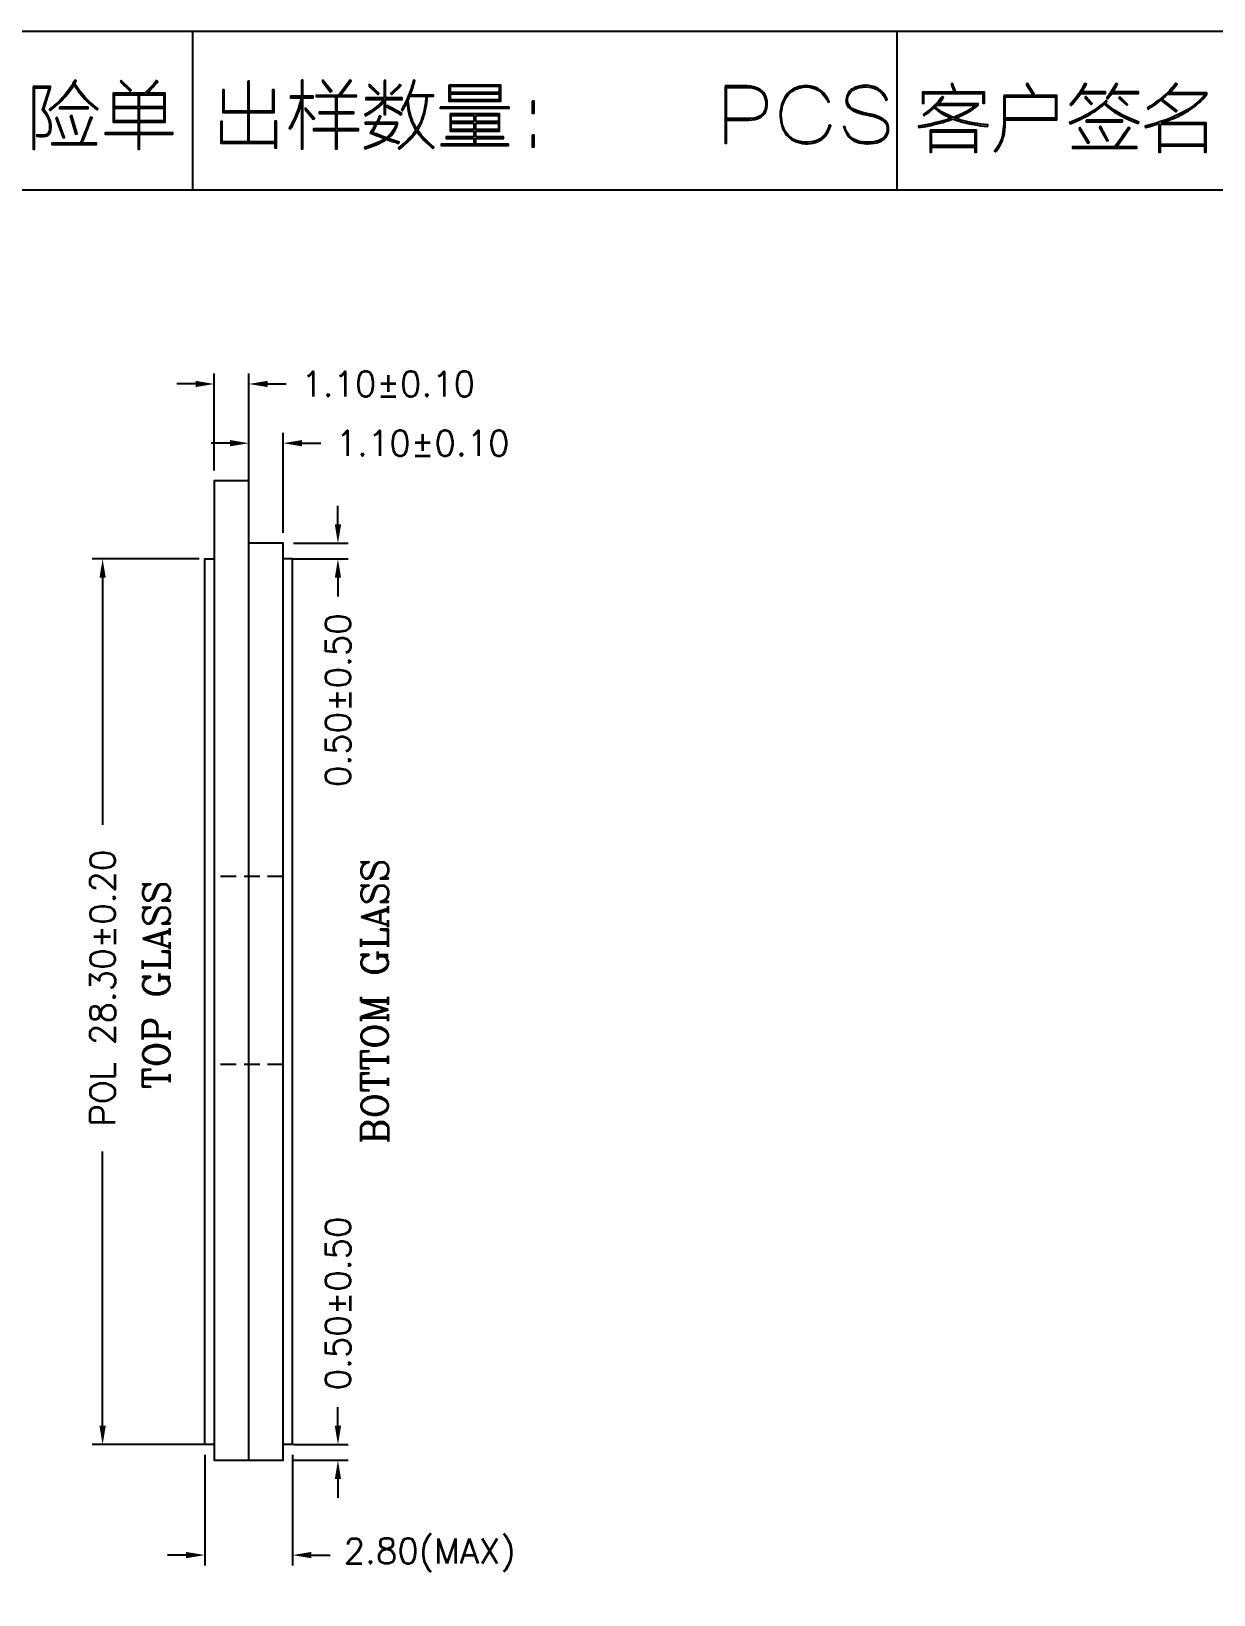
# Model space of a CAD drawing. Header units: millimetres. Extents: x 538 to 2776, y 409 to 1056.
# Drawn here: x 767.81 to 805.58, y 452 to 501.96 of the extents above; entities that cross this region are included whole.
import ezdxf
from ezdxf.enums import TextEntityAlignment as Align

# ---------------------------------------------------------------- set-up
doc = ezdxf.new("R2010")
doc.units = ezdxf.units.MM
doc.linetypes.add('DASHED', pattern=[0.75, 0.5, -0.25])
doc.layers.add('DIM', color=4, linetype='Continuous')
doc.layers.add('DWG', color=7, linetype='Continuous')
doc.styles.add('ROMANC', font='ROMANC.SHX')
doc.styles.add('ROMANS', font='ROMANS.shx')
doc.dimstyles.new('LCDDIM', dxfattribs={"dimtxt": 0.8, "dimasz": 0.6, "dimexe": 0.33, "dimexo": 0.33, "dimgap": 0.264, "dimtad": 0, "dimzin": 0, "dimdsep": 46, "dimtxsty": 'ROMANS', "dimcen": 0, "dimadec": 0, "dimazin": 0, "dimtp": 0.2, "dimtm": 0.2, "dimtfac": 1, "dimtofl": 0, "dimtmove": 0, "dimatfit": 0, "dimldrblk": 'CLOSEDBLANK', "dimfxl": 0, "dimtolj": 1, "dimtzin": 0, "dimarcsym": 0})

# ---------------------------------------------------------------- blocks, each defined once
blk = doc.blocks.new('外框2')
for p, q in [((43.694, 0), (43.694, -3.805)), ((60.599, 0), (60.599, -3.805))]:
    blk.add_line(p, q)
for points in [[(39.874, -1.325), (39.874, -2.826), (39.909, -2.826), (39.909, -1.36), (40.255, -1.36), (40.093, -1.884), (40.105, -1.898), (40.149, -1.953), (40.186, -2.009), (40.216, -2.065), (40.239, -2.122), (40.256, -2.179), (40.266, -2.237), (40.269, -2.295), (40.27, -2.341), (40.26, -2.402), (40.238, -2.447), (40.202, -2.478), (40.154, -2.493), (40.093, -2.493), (40.029, -2.491), (39.966, -2.486), (39.966, -2.521), (40.029, -2.527), (40.093, -2.528), (40.123, -2.529), (40.181, -2.521), (40.227, -2.501), (40.263, -2.468), (40.288, -2.423), (40.302, -2.365), (40.305, -2.295), (40.304, -2.273), (40.299, -2.214), (40.287, -2.156), (40.268, -2.099), (40.243, -2.042), (40.211, -1.987), (40.173, -1.932), (40.128, -1.877), (40.29, -1.36), (40.29, -1.325)], [(40.857, -1.203), (40.829, -1.255), (40.799, -1.306), (40.766, -1.357), (40.731, -1.407), (40.694, -1.456), (40.656, -1.505), (40.615, -1.553), (40.571, -1.6), (40.527, -1.647), (40.479, -1.693), (40.43, -1.738), (40.379, -1.783), (40.325, -1.827), (40.269, -1.87), (40.29, -1.898), (40.299, -1.893), (40.353, -1.849), (40.406, -1.805), (40.457, -1.761), (40.506, -1.715), (40.552, -1.669), (40.597, -1.623), (40.64, -1.576), (40.681, -1.529), (40.72, -1.48), (40.757, -1.432), (40.792, -1.383), (40.825, -1.333), (40.857, -1.282), (40.885, -1.33), (40.919, -1.383), (40.955, -1.435), (40.993, -1.486), (41.032, -1.535), (41.073, -1.583), (41.116, -1.63), (41.16, -1.676), (41.206, -1.72), (41.254, -1.763), (41.304, -1.805), (41.355, -1.845), (41.408, -1.884), (41.429, -1.856), (41.378, -1.818), (41.325, -1.776), (41.274, -1.733), (41.225, -1.69), (41.178, -1.645), (41.133, -1.599), (41.09, -1.553), (41.048, -1.505), (41.009, -1.457), (40.972, -1.408), (40.936, -1.358), (40.903, -1.306), (40.871, -1.254), (40.906, -1.191), (40.871, -1.177)], [(42.809, -1.217), (42.758, -1.274), (42.71, -1.327), (42.664, -1.374), (42.622, -1.417), (42.583, -1.455), (42.547, -1.488), (41.79, -1.488), (41.79, -2.182), (42.391, -2.182), (42.391, -2.437), (41.599, -2.437), (41.599, -2.472), (42.391, -2.472), (42.391, -2.833), (42.427, -2.833), (42.427, -2.472), (43.226, -2.472), (43.226, -2.437), (42.427, -2.437), (42.427, -2.182), (43.042, -2.182), (43.042, -1.488), (42.604, -1.488), (42.655, -1.434), (42.705, -1.381), (42.75, -1.332), (42.792, -1.287), (42.83, -1.244), (42.865, -1.205), (42.837, -1.184)], [(41.96, -1.205), (42.2, -1.438), (42.222, -1.41), (41.988, -1.184)], [(45.024, -1.198), (45.024, -1.92), (44.459, -1.92), (44.459, -1.403), (44.423, -1.403), (44.423, -1.948), (45.024, -1.948), (45.024, -2.656), (44.409, -2.656), (44.409, -2.168), (44.374, -2.168), (44.374, -2.685), (45.675, -2.685), (45.675, -2.798), (45.711, -2.798), (45.711, -2.161), (45.675, -2.161), (45.675, -2.656), (45.059, -2.656), (45.059, -1.948), (45.654, -1.948), (45.654, -1.403), (45.619, -1.403), (45.619, -1.92), (45.059, -1.92), (45.059, -1.198)], [(46.312, -1.176), (46.312, -1.559), (46.05, -1.559), (46.05, -1.594), (46.305, -1.594), (46.3, -1.614), (46.286, -1.677), (46.268, -1.74), (46.251, -1.802), (46.231, -1.864), (46.209, -1.924), (46.186, -1.984), (46.162, -2.042), (46.136, -2.1), (46.108, -2.157), (46.078, -2.214), (46.047, -2.269), (46.014, -2.323), (46.05, -2.344), (46.069, -2.314), (46.101, -2.258), (46.131, -2.201), (46.159, -2.144), (46.185, -2.086), (46.211, -2.027), (46.234, -1.968), (46.256, -1.907), (46.276, -1.846), (46.295, -1.785), (46.312, -1.721), (46.312, -2.819), (46.347, -2.819), (46.347, -1.594), (46.595, -1.594), (46.595, -1.559), (46.347, -1.559), (46.347, -1.176)], [(47.439, -1.222), (47.404, -1.269), (47.367, -1.319), (47.329, -1.37), (47.246, -1.48), (47.203, -1.538), (46.665, -1.538), (46.665, -1.566), (47.132, -1.566), (47.132, -1.941), (46.736, -1.941), (46.736, -1.977), (47.132, -1.977), (47.132, -2.344), (46.602, -2.344), (46.602, -2.38), (47.132, -2.38), (47.132, -2.819), (47.168, -2.819), (47.168, -2.38), (47.676, -2.38), (47.676, -2.344), (47.168, -2.344), (47.168, -1.977), (47.564, -1.977), (47.564, -1.941), (47.168, -1.941), (47.168, -1.566), (47.634, -1.566), (47.634, -1.538), (47.245, -1.538), (47.28, -1.492), (47.328, -1.43), (47.371, -1.373), (47.41, -1.32), (47.445, -1.272), (47.474, -1.229), (47.5, -1.191), (47.472, -1.176)], [(46.806, -1.198), (47.012, -1.46), (47.04, -1.439), (46.828, -1.176)], [(48.299, -1.184), (48.299, -1.601), (47.853, -1.601), (47.853, -1.636), (48.285, -1.636), (48.28, -1.644), (48.247, -1.686), (48.209, -1.728), (48.167, -1.769), (48.122, -1.809), (48.072, -1.848), (48.018, -1.887), (47.961, -1.925), (47.899, -1.962), (47.832, -1.998), (47.846, -2.026), (47.912, -1.991), (47.974, -1.955), (48.032, -1.919), (48.086, -1.881), (48.136, -1.842), (48.183, -1.802), (48.225, -1.762), (48.264, -1.721), (48.299, -1.679), (48.299, -1.998), (48.328, -1.998), (48.328, -1.636), (48.73, -1.636), (48.73, -1.601), (48.328, -1.601), (48.328, -1.184)], [(47.924, -1.304), (47.925, -1.305), (47.959, -1.338), (48.016, -1.396), (48.064, -1.441), (48.113, -1.487), (48.144, -1.516), (48.165, -1.488), (48.114, -1.438), (48.056, -1.381), (48.008, -1.334), (47.972, -1.299), (47.945, -1.276)], [(48.637, -1.315), (48.589, -1.363), (48.542, -1.409), (48.497, -1.45), (48.455, -1.488), (48.476, -1.516), (48.518, -1.478), (48.568, -1.433), (48.615, -1.389), (48.66, -1.345), (48.702, -1.304), (48.674, -1.276)], [(48.981, -1.242), (48.961, -1.31), (48.94, -1.375), (48.917, -1.439), (48.894, -1.501), (48.871, -1.561), (48.847, -1.619), (48.82, -1.676), (48.794, -1.731), (48.767, -1.784), (48.739, -1.835), (48.709, -1.885), (48.738, -1.906), (48.753, -1.88), (48.785, -1.824), (48.815, -1.767), (48.844, -1.707), (48.844, -1.712), (48.852, -1.783), (48.862, -1.851), (48.874, -1.917), (48.889, -1.981), (48.906, -2.044), (48.925, -2.104), (48.947, -2.162), (48.97, -2.217), (48.997, -2.272), (49.025, -2.323), (49.056, -2.373), (49.046, -2.387), (49.015, -2.432), (48.98, -2.477), (48.941, -2.521), (48.899, -2.567), (48.854, -2.612), (48.805, -2.658), (48.753, -2.704), (48.698, -2.751), (48.638, -2.798), (48.667, -2.826), (48.741, -2.766), (48.795, -2.718), (48.847, -2.671), (48.894, -2.624), (48.938, -2.578), (48.978, -2.533), (49.015, -2.489), (49.048, -2.445), (49.077, -2.401), (49.1, -2.436), (49.131, -2.477), (49.167, -2.521), (49.207, -2.566), (49.25, -2.612), (49.298, -2.66), (49.349, -2.709), (49.406, -2.76), (49.466, -2.812), (49.487, -2.784), (49.436, -2.739), (49.379, -2.688), (49.327, -2.639), (49.279, -2.591), (49.234, -2.545), (49.194, -2.499), (49.158, -2.456), (49.126, -2.414), (49.099, -2.373), (49.111, -2.353), (49.139, -2.306), (49.164, -2.256), (49.189, -2.205), (49.211, -2.15), (49.232, -2.094), (49.251, -2.035), (49.268, -1.974), (49.283, -1.91), (49.297, -1.845), (49.308, -1.776), (49.318, -1.706), (49.326, -1.634), (49.332, -1.559), (49.48, -1.559), (49.48, -1.531), (48.922, -1.531), (48.938, -1.489), (48.961, -1.427), (48.982, -1.365), (49.002, -1.305), (49.019, -1.244), (49.035, -1.184), (49, -1.176)], [(49.848, -1.29), (49.848, -1.679), (51.093, -1.679), (51.093, -1.29)], [(49.884, -1.318), (51.058, -1.318), (51.058, -1.467), (49.884, -1.467)], [(56.477, -1.311), (56.477, -2.685), (56.512, -2.685), (56.512, -2.132), (57.015, -2.132), (57.056, -2.132), (57.126, -2.127), (57.19, -2.118), (57.248, -2.102), (57.299, -2.081), (57.344, -2.055), (57.384, -2.024), (57.416, -1.987), (57.443, -1.945), (57.464, -1.897), (57.478, -1.844), (57.486, -1.785), (57.488, -1.721), (57.483, -1.67), (57.47, -1.612), (57.451, -1.559), (57.426, -1.511), (57.396, -1.469), (57.359, -1.431), (57.317, -1.398), (57.268, -1.371), (57.214, -1.348), (57.153, -1.331), (57.087, -1.319), (57.015, -1.311)], [(57.086, -1.353), (57.152, -1.365), (57.212, -1.382), (57.265, -1.405), (57.312, -1.434), (57.352, -1.468), (57.385, -1.508), (57.412, -1.553), (57.432, -1.604), (57.446, -1.66), (57.453, -1.721), (57.453, -1.758), (57.447, -1.818), (57.434, -1.872), (57.414, -1.92), (57.388, -1.963), (57.355, -1.999), (57.315, -2.03), (57.269, -2.055), (57.215, -2.074), (57.155, -2.088), (57.088, -2.095), (57.015, -2.097), (56.512, -2.097), (56.512, -1.347), (57.015, -1.347)], [(58.373, -1.307), (58.311, -1.316), (58.253, -1.329), (58.198, -1.347), (58.147, -1.368), (58.099, -1.393), (58.055, -1.423), (58.014, -1.456), (57.976, -1.493), (57.942, -1.534), (57.911, -1.579), (57.883, -1.628), (57.86, -1.681), (57.839, -1.737), (57.823, -1.799), (57.809, -1.863), (57.799, -1.932), (57.793, -2.005), (57.795, -2.039), (57.801, -2.109), (57.811, -2.175), (57.825, -2.237), (57.843, -2.296), (57.864, -2.35), (57.889, -2.401), (57.918, -2.447), (57.95, -2.49), (57.986, -2.529), (58.025, -2.563), (58.067, -2.595), (58.114, -2.621), (58.164, -2.645), (58.218, -2.664), (58.275, -2.679), (58.336, -2.691), (58.401, -2.699), (58.455, -2.698), (58.522, -2.693), (58.584, -2.683), (58.643, -2.669), (58.698, -2.649), (58.748, -2.625), (58.796, -2.596), (58.838, -2.562), (58.877, -2.524), (58.911, -2.48), (58.942, -2.432), (58.968, -2.379), (58.991, -2.322), (59.009, -2.259), (58.974, -2.252), (58.956, -2.311), (58.933, -2.368), (58.907, -2.42), (58.875, -2.468), (58.84, -2.51), (58.8, -2.547), (58.756, -2.579), (58.708, -2.605), (58.655, -2.627), (58.598, -2.644), (58.536, -2.655), (58.471, -2.662), (58.401, -2.663), (58.349, -2.658), (58.288, -2.649), (58.23, -2.635), (58.176, -2.618), (58.126, -2.595), (58.079, -2.569), (58.037, -2.538), (57.998, -2.504), (57.963, -2.465), (57.932, -2.422), (57.905, -2.375), (57.881, -2.324), (57.862, -2.268), (57.846, -2.209), (57.834, -2.145), (57.825, -2.077), (57.821, -2.005), (57.824, -1.967), (57.834, -1.897), (57.847, -1.831), (57.864, -1.768), (57.883, -1.71), (57.908, -1.656), (57.935, -1.606), (57.965, -1.56), (58, -1.518), (58.037, -1.481), (58.079, -1.448), (58.123, -1.418), (58.172, -1.393), (58.224, -1.372), (58.279, -1.354), (58.339, -1.341), (58.401, -1.332), (58.43, -1.334), (58.495, -1.341), (58.556, -1.354), (58.614, -1.372), (58.667, -1.395), (58.718, -1.423), (58.765, -1.456), (58.808, -1.494), (58.848, -1.538), (58.884, -1.587), (58.916, -1.641), (58.946, -1.7), (58.974, -1.693), (58.97, -1.684), (58.943, -1.625), (58.912, -1.571), (58.878, -1.523), (58.84, -1.479), (58.798, -1.44), (58.752, -1.406), (58.703, -1.377), (58.65, -1.352), (58.593, -1.333), (58.533, -1.319), (58.469, -1.309), (58.401, -1.304)], [(59.846, -1.298), (59.77, -1.303), (59.701, -1.314), (59.639, -1.33), (59.583, -1.352), (59.534, -1.378), (59.491, -1.409), (59.455, -1.446), (59.426, -1.488), (59.403, -1.534), (59.387, -1.587), (59.377, -1.644), (59.376, -1.654), (59.378, -1.699), (59.389, -1.741), (59.408, -1.781), (59.436, -1.818), (59.472, -1.852), (59.517, -1.884), (59.569, -1.914), (59.631, -1.94), (59.7, -1.965), (59.779, -1.986), (59.865, -2.005), (59.883, -2.008), (59.97, -2.026), (60.049, -2.047), (60.118, -2.07), (60.179, -2.095), (60.232, -2.124), (60.275, -2.154), (60.31, -2.187), (60.336, -2.223), (60.352, -2.261), (60.361, -2.302), (60.36, -2.344), (60.36, -2.363), (60.355, -2.415), (60.342, -2.462), (60.321, -2.505), (60.293, -2.542), (60.257, -2.574), (60.213, -2.601), (60.162, -2.623), (60.103, -2.641), (60.036, -2.653), (59.961, -2.661), (59.879, -2.663), (59.819, -2.661), (59.752, -2.654), (59.691, -2.642), (59.634, -2.624), (59.582, -2.6), (59.534, -2.572), (59.491, -2.538), (59.453, -2.499), (59.42, -2.454), (59.392, -2.404), (59.368, -2.349), (59.348, -2.288), (59.32, -2.295), (59.331, -2.328), (59.353, -2.387), (59.379, -2.441), (59.41, -2.49), (59.445, -2.534), (59.484, -2.572), (59.528, -2.606), (59.576, -2.634), (59.628, -2.657), (59.685, -2.676), (59.745, -2.688), (59.81, -2.696), (59.879, -2.699), (59.9, -2.699), (59.979, -2.695), (60.051, -2.687), (60.116, -2.674), (60.175, -2.656), (60.227, -2.634), (60.271, -2.607), (60.309, -2.575), (60.34, -2.538), (60.365, -2.497), (60.382, -2.451), (60.392, -2.4), (60.395, -2.344), (60.396, -2.3), (60.389, -2.258), (60.373, -2.217), (60.35, -2.18), (60.318, -2.145), (60.278, -2.113), (60.231, -2.083), (60.175, -2.055), (60.111, -2.03), (60.04, -2.007), (59.96, -1.987), (59.872, -1.97), (59.835, -1.962), (59.751, -1.942), (59.676, -1.919), (59.611, -1.894), (59.555, -1.866), (59.508, -1.836), (59.47, -1.802), (59.442, -1.767), (59.422, -1.728), (59.413, -1.688), (59.412, -1.644), (59.413, -1.631), (59.424, -1.576), (59.443, -1.528), (59.469, -1.485), (59.502, -1.446), (59.543, -1.414), (59.591, -1.387), (59.646, -1.365), (59.71, -1.349), (59.78, -1.338), (59.858, -1.332), (59.923, -1.338), (59.986, -1.349), (60.045, -1.366), (60.099, -1.389), (60.149, -1.418), (60.194, -1.453), (60.235, -1.494), (60.272, -1.54), (60.304, -1.592), (60.332, -1.651), (60.367, -1.636), (60.349, -1.598), (60.318, -1.543), (60.283, -1.494), (60.243, -1.45), (60.201, -1.412), (60.153, -1.379), (60.102, -1.351), (60.047, -1.329), (59.988, -1.314), (59.925, -1.302), (59.858, -1.297)], [(61.903, -1.266), (61.974, -1.463), (61.21, -1.463), (61.21, -1.726), (61.246, -1.726), (61.246, -1.492), (62.66, -1.492), (62.66, -1.726), (62.696, -1.726), (62.696, -1.463), (62.009, -1.463), (61.932, -1.251)], [(63.7, -1.266), (63.862, -1.527), (63.891, -1.506), (63.728, -1.251)], [(65.093, -1.28), (65.054, -1.348), (65.015, -1.414), (64.975, -1.477), (64.933, -1.538), (64.889, -1.595), (64.846, -1.651), (64.8, -1.704), (64.754, -1.754), (64.775, -1.782), (64.778, -1.78), (64.816, -1.738), (64.859, -1.689), (64.904, -1.632), (64.954, -1.566), (65.009, -1.492), (65.602, -1.492), (65.602, -1.456), (65.036, -1.456), (65.076, -1.39), (65.112, -1.325), (65.143, -1.266), (65.108, -1.251)], [(65.834, -1.295), (65.797, -1.36), (65.758, -1.423), (65.717, -1.483), (65.675, -1.542), (65.631, -1.599), (65.652, -1.619), (65.67, -1.6), (65.723, -1.534), (65.758, -1.492), (66.395, -1.492), (66.395, -1.456), (65.78, -1.456), (65.78, -1.455), (65.821, -1.391), (65.858, -1.327), (65.893, -1.266), (65.857, -1.251)], [(67.275, -1.269), (67.233, -1.319), (67.189, -1.369), (67.143, -1.418), (67.094, -1.467), (67.042, -1.516), (66.988, -1.564), (66.931, -1.61), (66.871, -1.658), (66.81, -1.704), (66.745, -1.75), (66.677, -1.795), (66.607, -1.839), (66.628, -1.867), (66.631, -1.866), (66.692, -1.825), (66.753, -1.784), (66.814, -1.742), (66.873, -1.699), (66.932, -1.655), (67.293, -1.931), (67.314, -1.903), (66.961, -1.633), (66.972, -1.623), (67.031, -1.57), (67.043, -1.561), (67.095, -1.513), (67.993, -1.513), (67.959, -1.555), (67.922, -1.597), (67.883, -1.638), (67.841, -1.678), (67.796, -1.717), (67.748, -1.756), (67.698, -1.794), (67.646, -1.83), (67.591, -1.866), (67.533, -1.901), (67.473, -1.935), (67.411, -1.969), (67.345, -2.001), (67.277, -2.033), (67.207, -2.063), (67.134, -2.093), (67.058, -2.122), (66.98, -2.15), (66.899, -2.177), (66.816, -2.203), (66.73, -2.229), (66.641, -2.254), (66.55, -2.278), (66.565, -2.313), (66.566, -2.312), (66.664, -2.284), (66.735, -2.263), (66.776, -2.249), (66.819, -2.237), (66.882, -2.221), (66.882, -2.901), (66.918, -2.901), (66.918, -2.752), (67.979, -2.752), (67.979, -2.901), (68.015, -2.901), (68.015, -2.2), (66.946, -2.2), (66.948, -2.199), (67.029, -2.172), (67.109, -2.143), (67.184, -2.113), (67.258, -2.082), (67.33, -2.05), (67.399, -2.016), (67.465, -1.981), (67.529, -1.945), (67.591, -1.908), (67.65, -1.869), (67.707, -1.829), (67.761, -1.787), (67.813, -1.745), (67.862, -1.701), (67.909, -1.656), (67.954, -1.61), (67.996, -1.562), (68.036, -1.513), (68.036, -1.478), (67.131, -1.478), (67.184, -1.429), (67.236, -1.374), (67.282, -1.32), (67.321, -1.266), (67.293, -1.244)], [(40.51, -1.821), (40.51, -1.856), (41.196, -1.856), (41.196, -1.821)], [(42.391, -1.814), (41.826, -1.814), (41.826, -1.523), (42.391, -1.523)], [(42.391, -2.153), (41.826, -2.153), (41.826, -1.849), (42.391, -1.849)], [(43.006, -1.814), (42.427, -1.814), (42.427, -1.523), (43.006, -1.523)], [(42.427, -1.849), (43.006, -1.849), (43.006, -2.153), (42.427, -2.153)], [(46.39, -1.87), (46.595, -2.111), (46.623, -2.09), (46.411, -1.849)], [(48.356, -1.814), (48.359, -1.816), (48.429, -1.852), (48.493, -1.887), (48.552, -1.919), (48.605, -1.949), (48.653, -1.978), (48.695, -2.005), (48.716, -1.977), (48.691, -1.959), (48.644, -1.932), (48.582, -1.898), (48.504, -1.856), (48.47, -1.838), (48.407, -1.802), (48.37, -1.778)], [(49.292, -1.622), (49.285, -1.695), (49.276, -1.765), (49.265, -1.833), (49.252, -1.899), (49.237, -1.962), (49.22, -2.023), (49.201, -2.081), (49.18, -2.138), (49.157, -2.191), (49.132, -2.242), (49.106, -2.291), (49.077, -2.337), (49.064, -2.316), (49.036, -2.27), (49.011, -2.219), (48.987, -2.167), (48.965, -2.111), (48.946, -2.053), (48.928, -1.991), (48.913, -1.928), (48.899, -1.861), (48.889, -1.792), (48.879, -1.719), (48.872, -1.644), (48.884, -1.621), (48.907, -1.559), (49.297, -1.559)], [(49.643, -1.821), (49.643, -1.849), (51.298, -1.849), (51.298, -1.821)], [(49.884, -1.502), (51.058, -1.502), (51.058, -1.644), (49.884, -1.644)], [(51.85, -1.679), (51.85, -1.963), (51.893, -1.963), (51.893, -1.679)], [(61.67, -1.591), (61.63, -1.64), (61.586, -1.69), (61.537, -1.741), (61.485, -1.791), (61.429, -1.842), (61.37, -1.893), (61.306, -1.943), (61.239, -1.995), (61.253, -2.023), (61.26, -2.018), (61.318, -1.976), (61.376, -1.932), (61.435, -1.886), (61.493, -1.839), (61.523, -1.864), (61.578, -1.907), (61.637, -1.948), (61.699, -1.986), (61.763, -2.021), (61.832, -2.055), (61.903, -2.086), (61.903, -2.087), (61.851, -2.104), (61.795, -2.123), (61.735, -2.14), (61.672, -2.157), (61.604, -2.176), (61.533, -2.193), (61.458, -2.21), (61.378, -2.227), (61.295, -2.244), (61.209, -2.261), (61.118, -2.278), (61.125, -2.313), (61.17, -2.305), (61.252, -2.29), (61.332, -2.274), (61.409, -2.258), (61.484, -2.241), (61.558, -2.224), (61.628, -2.206), (61.696, -2.187), (61.762, -2.168), (61.826, -2.149), (61.887, -2.128), (61.946, -2.108), (61.979, -2.12), (62.039, -2.141), (62.102, -2.161), (62.167, -2.179), (62.234, -2.196), (62.303, -2.213), (62.376, -2.228), (62.45, -2.241), (62.528, -2.254), (62.607, -2.266), (62.689, -2.276), (62.773, -2.285), (62.78, -2.249), (62.696, -2.239), (62.611, -2.228), (62.529, -2.215), (62.45, -2.203), (62.375, -2.188), (62.303, -2.173), (62.235, -2.157), (62.17, -2.141), (62.108, -2.123), (62.05, -2.105), (61.995, -2.086), (62.045, -2.068), (62.114, -2.039), (62.182, -2.008), (62.247, -1.975), (62.311, -1.939), (62.373, -1.902), (62.432, -1.862), (62.491, -1.82), (62.547, -1.775), (62.547, -1.74), (61.592, -1.74), (61.632, -1.697), (61.68, -1.64), (61.719, -1.584), (61.692, -1.563)], [(62.467, -1.794), (62.415, -1.833), (62.36, -1.87), (62.299, -1.906), (62.236, -1.941), (62.169, -1.974), (62.099, -2.006), (62.024, -2.036), (61.946, -2.066), (61.885, -2.04), (61.816, -2.009), (61.748, -1.975), (61.685, -1.938), (61.625, -1.901), (61.568, -1.86), (61.514, -1.818), (61.557, -1.775), (62.491, -1.775)], [(63.163, -1.542), (63.163, -2.017), (63.161, -2.114), (63.159, -2.203), (63.154, -2.284), (63.149, -2.357), (63.141, -2.422), (63.131, -2.478), (63.12, -2.526), (63.111, -2.556), (63.089, -2.619), (63.061, -2.682), (63.026, -2.747), (62.984, -2.813), (62.936, -2.879), (62.964, -2.893), (62.986, -2.869), (63.025, -2.819), (63.06, -2.765), (63.091, -2.708), (63.119, -2.647), (63.141, -2.583), (63.16, -2.515), (63.176, -2.443), (63.187, -2.368), (63.194, -2.289), (63.198, -2.207), (63.198, -2.122), (64.436, -2.122), (64.436, -1.542)], [(63.198, -1.577), (64.4, -1.577), (64.4, -2.086), (63.198, -2.086)], [(65.611, -1.668), (65.567, -1.711), (65.52, -1.752), (65.47, -1.793), (65.418, -1.833), (65.364, -1.873), (65.305, -1.912), (65.244, -1.95), (65.181, -1.987), (65.115, -2.023), (65.045, -2.059), (64.973, -2.093), (64.898, -2.127), (64.821, -2.161), (64.74, -2.193), (64.754, -2.221), (64.754, -2.221), (64.832, -2.189), (64.908, -2.157), (64.981, -2.123), (65.051, -2.089), (65.12, -2.054), (65.185, -2.018), (65.248, -1.981), (65.309, -1.944), (65.367, -1.906), (65.423, -1.867), (65.476, -1.828), (65.527, -1.787), (65.574, -1.747), (65.614, -1.784), (65.662, -1.823), (65.712, -1.862), (65.765, -1.901), (65.822, -1.938), (65.882, -1.975), (65.945, -2.011), (66.01, -2.047), (66.08, -2.082), (66.152, -2.116), (66.227, -2.149), (66.306, -2.182), (66.388, -2.214), (66.402, -2.179), (66.348, -2.159), (66.27, -2.129), (66.195, -2.097), (66.123, -2.065), (66.053, -2.032), (65.987, -1.997), (65.923, -1.961), (65.863, -1.925), (65.805, -1.887), (65.75, -1.848), (65.697, -1.809), (65.648, -1.768), (65.602, -1.726), (65.624, -1.704), (65.638, -1.683), (65.617, -1.662)], [(65.1, -1.591), (65.256, -1.754), (65.285, -1.733), (65.129, -1.563)], [(65.914, -1.599), (66.112, -1.775), (66.133, -1.754), (65.942, -1.57)], [(41.243, -2.086), (41.222, -2.143), (41.196, -2.217), (41.168, -2.288), (41.137, -2.367), (41.109, -2.438), (41.083, -2.502), (41.06, -2.559), (41.039, -2.608), (41.021, -2.65), (41.005, -2.684), (40.319, -2.684), (40.319, -2.72), (41.394, -2.72), (41.394, -2.684), (41.047, -2.684), (41.062, -2.652), (41.081, -2.607), (41.103, -2.552), (41.129, -2.488), (41.157, -2.414), (41.189, -2.331), (41.197, -2.31), (41.227, -2.232), (41.252, -2.167), (41.272, -2.115), (41.288, -2.075), (41.252, -2.061)], [(40.418, -2.082), (40.595, -2.557), (40.623, -2.55), (40.453, -2.068)], [(40.765, -2.033), (40.892, -2.472), (40.927, -2.465), (40.8, -2.019)], [(48.17, -2.071), (48.142, -2.128), (48.108, -2.189), (47.839, -2.189), (47.839, -2.224), (48.094, -2.224), (48.093, -2.226), (48.059, -2.281), (48.021, -2.348), (47.987, -2.403), (47.96, -2.444), (47.988, -2.456), (48.059, -2.479), (48.086, -2.49), (48.16, -2.519), (48.223, -2.543), (48.277, -2.563), (48.321, -2.578), (48.301, -2.589), (48.25, -2.618), (48.196, -2.645), (48.141, -2.671), (48.082, -2.697), (48.022, -2.721), (47.959, -2.745), (47.893, -2.768), (47.825, -2.791), (47.839, -2.819), (47.901, -2.799), (47.973, -2.775), (48.04, -2.75), (48.103, -2.724), (48.162, -2.699), (48.217, -2.672), (48.267, -2.646), (48.314, -2.619), (48.356, -2.593), (48.366, -2.597), (48.421, -2.618), (48.49, -2.642), (48.526, -2.652), (48.593, -2.673), (48.638, -2.692), (48.653, -2.663), (48.391, -2.571), (48.423, -2.544), (48.468, -2.498), (48.508, -2.448), (48.543, -2.397), (48.573, -2.342), (48.598, -2.285), (48.617, -2.224), (48.617, -2.189), (48.151, -2.189), (48.179, -2.132), (48.194, -2.101), (48.215, -2.048), (48.186, -2.033)], [(48.307, -2.54), (48.251, -2.517), (48.187, -2.492), (48.115, -2.465), (48.067, -2.45), (48.016, -2.429), (48.034, -2.399), (48.064, -2.346), (48.095, -2.288), (48.13, -2.224), (48.582, -2.224), (48.573, -2.254), (48.549, -2.311), (48.52, -2.364), (48.486, -2.416), (48.446, -2.465), (48.4, -2.512), (48.349, -2.557)], [(49.877, -1.984), (49.877, -2.394), (50.449, -2.394), (50.449, -2.536), (49.784, -2.536), (49.784, -2.571), (50.449, -2.571), (50.449, -2.706), (49.664, -2.706), (49.664, -2.741), (51.277, -2.741), (51.277, -2.706), (50.492, -2.706), (50.492, -2.571), (51.157, -2.571), (51.157, -2.536), (50.492, -2.536), (50.492, -2.394), (51.065, -2.394), (51.065, -1.984)], [(50.449, -2.168), (49.905, -2.168), (49.905, -2.019), (50.449, -2.019)], [(49.905, -2.203), (50.449, -2.203), (50.449, -2.359), (49.905, -2.359)], [(50.492, -2.019), (51.037, -2.019), (51.037, -2.168), (50.492, -2.168)], [(50.492, -2.203), (51.037, -2.203), (51.037, -2.359), (50.492, -2.359)], [(65.136, -2.136), (65.136, -2.172), (66.013, -2.172), (66.013, -2.136)], [(66.918, -2.229), (67.979, -2.229), (67.979, -2.716), (66.918, -2.716)], [(51.85, -2.493), (51.85, -2.777), (51.893, -2.777), (51.893, -2.493)], [(61.394, -2.377), (61.394, -2.901), (61.43, -2.901), (61.43, -2.78), (62.469, -2.78), (62.469, -2.901), (62.504, -2.901), (62.504, -2.377)], [(61.43, -2.412), (62.469, -2.412), (62.469, -2.745), (61.43, -2.745)], [(66.134, -2.337), (66.104, -2.381), (66.069, -2.431), (66.029, -2.487), (65.985, -2.55), (65.935, -2.618), (65.881, -2.693), (65.821, -2.773), (64.81, -2.773), (64.81, -2.809), (66.352, -2.809), (66.352, -2.773), (65.864, -2.773), (65.872, -2.765), (65.903, -2.726), (65.938, -2.678), (65.98, -2.622), (66.026, -2.556), (66.077, -2.482), (66.133, -2.398), (66.143, -2.384), (66.183, -2.327), (66.154, -2.306)], [(64.959, -2.327), (65.178, -2.689), (65.214, -2.667), (64.987, -2.313)], [(65.454, -2.299), (65.638, -2.632), (65.667, -2.618), (65.482, -2.278)]]:
    blk.add_lwpolyline(points, close=True)
blk.add_lwpolyline([(0, -3.805), (100.087, -3.805)])
blk = doc.blocks.new('*D86')
at = {"layer": 'DEFPOINTS', "color": 0, "transparency": 16777216}
for p in [(773.656, 490.69), (773.656, 487.6), (774.756, 487.6)]:
    blk.add_point(p, dxfattribs=at)
at = {"layer": 'DIM', "color": 0, "lineweight": -2, "transparency": 16777216}
for p, q in [((773.056, 490.69), (772.456, 490.69)), ((773.656, 487.93), (773.656, 491.02)), ((774.756, 487.93), (774.756, 491.02)), ((775.356, 490.69), (775.956, 490.69))]:
    blk.add_line(p, q, dxfattribs=at)
at = {"layer": 'DIM', "color": 0, "transparency": 16777216}
for points in [[(773.056, 490.79), (773.056, 490.59), (773.656, 490.69)], [(775.356, 490.79), (775.356, 490.59), (774.756, 490.69)]]:
    blk.add_solid(points, dxfattribs=at)
at = {"layer": 'DIM', "color": 0, "transparency": 16777216, "insert": (779.211, 490.69), "char_height": 0.8, "attachment_point": 5, "style": 'ROMANS'}
blk.add_mtext('\\A1;1.10%%p0.10', dxfattribs=at)
blk = doc.blocks.new('_ClosedBlank')
at = {"color": 0, "linetype": 'ByBlock', "lineweight": -2}
for p, q in [((-1, 0.167), (0, 0)), ((-1, 0.167), (-1, -0.167)), ((0, 0), (-1, -0.167))]:
    blk.add_line(p, q, dxfattribs=at)
blk = doc.blocks.new('*D72')
at = {"layer": 'DEFPOINTS', "color": 0, "transparency": 16777216}
for p in [(775.856, 456.8), (775.856, 456.3), (777.606, 456.3)]:
    blk.add_point(p, dxfattribs=at)
at = {"layer": 'DIM', "color": 0, "lineweight": -2, "transparency": 16777216}
for p, q in [((777.606, 457.4), (777.606, 458)), ((776.186, 456.8), (777.936, 456.8)), ((776.186, 456.3), (777.936, 456.3)), ((777.606, 455.7), (777.606, 455.1))]:
    blk.add_line(p, q, dxfattribs=at)
at = {"layer": 'DIM', "color": 0, "transparency": 16777216}
for points in [[(777.506, 457.4), (777.706, 457.4), (777.606, 456.8)], [(777.506, 455.7), (777.706, 455.7), (777.606, 456.3)]]:
    blk.add_solid(points, dxfattribs=at)
at = {"layer": 'DIM', "color": 0, "transparency": 16777216, "insert": (777.606, 461.312), "char_height": 0.8, "attachment_point": 5, "rotation": 90, "style": 'ROMANS'}
blk.add_mtext('\\A1;0.50%%P0.50', dxfattribs=at)
blk = doc.blocks.new('*D73')
at = {"layer": 'DEFPOINTS', "color": 0, "transparency": 16777216}
for p in [(773.356, 456.8), (776.156, 456.8), (776.156, 453.269)]:
    blk.add_point(p, dxfattribs=at)
at = {"layer": 'DIM', "color": 0, "lineweight": -2, "transparency": 16777216}
for p, q in [((773.356, 456.47), (773.356, 452.939)), ((776.156, 456.47), (776.156, 452.939)), ((772.756, 453.269), (772.156, 453.269)), ((776.756, 453.269), (777.356, 453.269))]:
    blk.add_line(p, q, dxfattribs=at)
at = {"layer": 'DIM', "color": 0, "transparency": 16777216}
for points in [[(772.756, 453.369), (772.756, 453.169), (773.356, 453.269)], [(776.756, 453.369), (776.756, 453.169), (776.156, 453.269)]]:
    blk.add_solid(points, dxfattribs=at)
at = {"layer": 'DIM', "color": 0, "transparency": 16777216, "insert": (780.534, 453.269), "char_height": 0.8, "attachment_point": 5, "style": 'ROMANS'}
blk.add_mtext('\\A1;2.80(MAX)', dxfattribs=at)
blk = doc.blocks.new('*D74')
at = {"layer": 'DEFPOINTS', "color": 0, "transparency": 16777216}
for p in [(774.756, 488.798), (774.756, 485.6), (775.856, 485.6)]:
    blk.add_point(p, dxfattribs=at)
at = {"layer": 'DIM', "color": 0, "lineweight": -2, "transparency": 16777216}
for p, q in [((774.756, 485.93), (774.756, 489.128)), ((775.856, 485.93), (775.856, 489.128)), ((774.156, 488.798), (773.556, 488.798)), ((776.456, 488.798), (777.056, 488.798))]:
    blk.add_line(p, q, dxfattribs=at)
at = {"layer": 'DIM', "color": 0, "transparency": 16777216}
for points in [[(774.156, 488.898), (774.156, 488.698), (774.756, 488.798)], [(776.456, 488.898), (776.456, 488.698), (775.856, 488.798)]]:
    blk.add_solid(points, dxfattribs=at)
at = {"layer": 'DIM', "color": 0, "transparency": 16777216, "insert": (780.311, 488.798), "char_height": 0.8, "attachment_point": 5, "style": 'ROMANS'}
blk.add_mtext('\\A1;1.10%%p0.10', dxfattribs=at)
blk = doc.blocks.new('*D79')
at = {"layer": 'DEFPOINTS', "color": 0, "transparency": 16777216}
for p in [(775.856, 485.6), (777.606, 485.6), (775.856, 485.1)]:
    blk.add_point(p, dxfattribs=at)
at = {"layer": 'DIM', "color": 0, "lineweight": -2, "transparency": 16777216}
for p, q in [((777.606, 486.2), (777.606, 486.8)), ((776.186, 485.6), (777.936, 485.6)), ((776.186, 485.1), (777.936, 485.1)), ((777.606, 484.5), (777.606, 483.9))]:
    blk.add_line(p, q, dxfattribs=at)
at = {"layer": 'DIM', "color": 0, "transparency": 16777216}
for points in [[(777.506, 486.2), (777.706, 486.2), (777.606, 485.6)], [(777.506, 484.5), (777.706, 484.5), (777.606, 485.1)]]:
    blk.add_solid(points, dxfattribs=at)
at = {"layer": 'DIM', "color": 0, "transparency": 16777216, "insert": (777.606, 480.588), "char_height": 0.8, "attachment_point": 5, "rotation": 90, "style": 'ROMANS'}
blk.add_mtext('\\A1;0.50%%P0.50', dxfattribs=at)
blk = doc.blocks.new('*D83')
at = {"layer": 'DEFPOINTS', "color": 0, "transparency": 16777216}
for p in [(773.506, 485.1), (770.088, 456.8), (773.656, 456.8)]:
    blk.add_point(p, dxfattribs=at)
at = {"layer": 'DIM', "color": 0, "lineweight": -2, "transparency": 16777216}
for p, q in [((773.176, 485.1), (769.758, 485.1)), ((770.088, 484.5), (770.088, 476.603)), ((770.088, 457.4), (770.088, 466.17)), ((773.326, 456.8), (769.758, 456.8))]:
    blk.add_line(p, q, dxfattribs=at)
at = {"layer": 'DIM', "color": 0, "transparency": 16777216}
for points in [[(769.988, 484.5), (770.188, 484.5), (770.088, 485.1)], [(769.988, 457.4), (770.188, 457.4), (770.088, 456.8)]]:
    blk.add_solid(points, dxfattribs=at)
at = {"layer": 'DIM', "color": 0, "transparency": 16777216, "insert": (770.088, 471.386), "char_height": 0.8, "attachment_point": 5, "rotation": 90, "style": 'ROMANS'}
blk.add_mtext('\\A1;POL 28.30%%P0.20', dxfattribs=at)

msp = doc.modelspace()

# ---------------------------------------------------------------- linework, layer by layer
at = {"layer": 'DIM'}
msp.add_line((776.156, 456.8), (775.856, 456.8), dxfattribs=at)
at = {"layer": 'DWG', "linetype": 'ByBlock'}
for points in [[(848.042, 501.96), (848.042, 408.586), (714.777, 408.586), (714.777, 501.96)], [(848.042, 408.586), (714.777, 408.586), (714.777, 501.96), (848.042, 501.96)]]:
    msp.add_lwpolyline(points, close=True, dxfattribs=at)
at = {"layer": 'DWG'}
for points in [[(774.756, 456.3), (774.756, 474.95), (774.756, 487.6), (773.656, 487.6), (773.656, 456.3), (775.856, 456.3), (775.856, 485.6), (774.756, 485.6)], [(773.656, 456.8), (773.356, 456.8), (773.356, 485.1), (773.656, 485.1)], [(776.156, 456.8), (776.156, 485.1), (775.856, 485.1)]]:
    msp.add_lwpolyline(points, dxfattribs=at)
at = {"layer": 'DWG', "linetype": 'DASHED'}
for points in [[(775.856, 474.95), (773.656, 474.95)], [(775.856, 468.95), (773.656, 468.95)]]:
    msp.add_lwpolyline(points, dxfattribs=at)

# ---------------------------------------------------------------- block references
at = {"layer": 'DWG', "xscale": 1.331493551649487, "yscale": 1.331493551649487, "zscale": 1.331493551649487}
msp.add_blockref('外框2', (714.777, 501.96), dxfattribs=at)

# ---------------------------------------------------------------- texts
at = {"layer": 'DIM', "style": 'ROMANC'}
for s, p in [('BOTTOM GLASS', (778.779, 470.963)), ('TOP GLASS', (771.807, 471.486))]:
    msp.add_text(s, height=0.864, rotation=90, dxfattribs=at).set_placement(p, align=Align.MIDDLE)

# ---------------------------------------------------------------- dimensions: what is measured, and where the dimension line sits
at = {"layer": 'DIM'}
for base, p1, p2, angle, text, picture, middle in [((773.656, 490.69), (774.756, 487.6), (773.656, 487.6), 180, '<>%%p0.10', '*D86', (779.211, 490.69)), ((774.756, 488.798), (775.856, 485.6), (774.756, 485.6), 180, '<>%%p0.10', '*D74', (780.311, 488.798)), ((777.606, 485.6), (775.856, 485.1), (775.856, 485.6), 270, '<>%%P0.50', '*D79', (777.606, 480.588)), ((770.088, 456.8), (773.506, 485.1), (773.656, 456.8), 90, 'POL <>%%P0.20', '*D83', (770.088, 471.386)), ((777.606, 456.3), (775.856, 456.8), (775.856, 456.3), 90, '<>%%P0.50', '*D72', (777.606, 461.312))]:
    dim = msp.add_linear_dim(base=base, p1=p1, p2=p2, angle=angle, text=text, dimstyle='LCDDIM', dxfattribs=at)
    dim.commit()
    dim.dimension.update_dxf_attribs({"geometry": picture, "text_midpoint": middle, "dimtype": 160})
dim = msp.add_linear_dim(base=(776.156, 453.269), p1=(773.356, 456.8), p2=(776.156, 456.8), angle=180, text='<>(MAX)', dimstyle='LCDDIM', dxfattribs=at)
dim.commit()
dim.dimension.update_dxf_attribs({"geometry": '*D73', "text_midpoint": (780.534, 453.269)})

doc.saveas('drawing.dxf')
